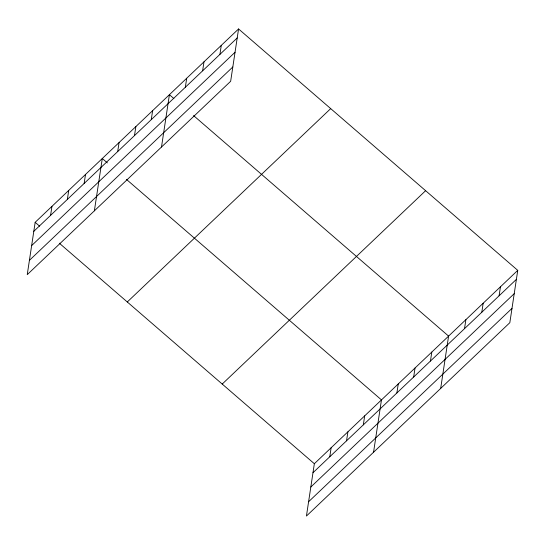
<?xml version="1.0" encoding="UTF-8"?>
<svg xmlns="http://www.w3.org/2000/svg" width="545" height="545" viewBox="0 0 545 545"><rect width="100%" height="100%" fill="white"/><g stroke="black" fill="none" stroke-linecap="round" stroke-linejoin="round"><path stroke-width="0.82" d="M238.567 28.953L35.166 222.312L27.25 274.639L230.658 81.28L238.567 28.953L517.75 270.361L509.834 322.688L306.433 516.047L314.342 463.72L517.75 270.361M50.583 215.364L51.945 206.364M67.362 199.409L68.725 190.409M84.148 183.454L85.504 174.454M94.374 210.833L102.29 158.506L107.372 162.901M117.706 151.551L119.069 142.552M134.486 135.603L135.848 126.604M151.272 119.648L152.627 110.649M161.497 147.021L169.413 94.694L173.862 98.543M185.341 87.261L186.703 78.262M202.631 70.823L203.987 61.823M219.921 54.391L221.277 45.392M329.766 456.765L331.128 447.765M346.545 440.816L347.908 431.817M363.324 424.862L364.687 415.862M373.557 452.234L381.466 399.907L126.433 179.38M396.889 392.959L398.252 383.959M413.669 377.004L415.031 368.004M430.448 361.049L431.81 352.05M440.68 388.428L448.59 336.102L193.557 115.574M464.524 328.662L465.88 319.663M481.807 312.231L483.17 303.231M499.097 295.792L500.46 286.793M33.804 231.312L237.204 37.952M31.637 245.611L235.045 52.252M29.41 260.347L232.817 66.98M127.292 301.978L330.699 108.618M222.217 384.055L425.618 190.696M312.987 472.719L516.388 279.353M310.82 487.019L514.228 293.653M308.593 501.747L512 308.388M35.166 222.312L39.615 226.161M59.31 243.193L314.342 463.72"/></g></svg>
